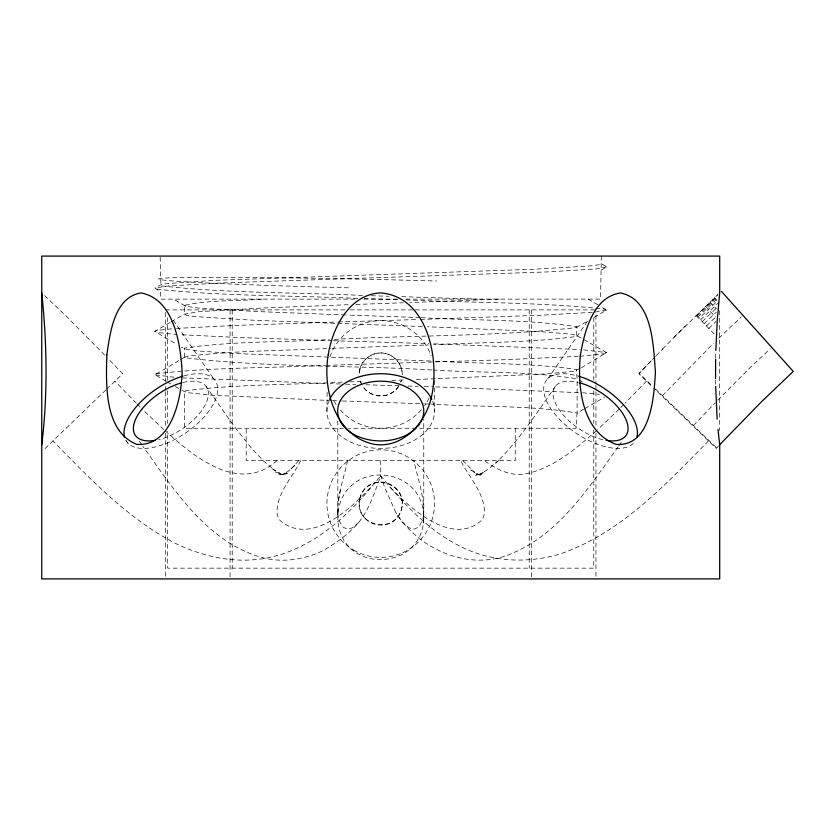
<?xml version="1.0" encoding="UTF-8"?>
<svg xmlns="http://www.w3.org/2000/svg" width="835" height="835" viewBox="0 0 835 835"><rect width="100%" height="100%" fill="white"/><g stroke="black" fill="none" stroke-linecap="round" stroke-linejoin="round"><path stroke-width="0.63" stroke-dasharray="4.17 3.13" d="M431.789 369.936C349.521 365.125 266.407 367.588 184.566 357.704L184.692 348.08C232.391 341.045 281.092 342.392 329.199 339.563M326.923 411.06L327.143 391.26M715.658 358.121L715.793 351.702M601.325 256.084L600.563 299.128L404.944 299.128M380.729 460.544L380.729 475.877L384.799 487.64L396.093 513.118L399.026 517.397L402.627 522.501L409.004 527.877L414.494 529.077L418.93 526.791L422.406 520.529A15.521 5.939 -90 0 0 423.689 513.034C424.096 495.092 417.521 477.891 413.878 460.544M421.341 317.644C473.121 320.797 525.685 318.98 576.975 326.725L576.171 336.515C528.993 342.893 481.085 342.162 433.584 344.73M337.778 420.788L337.862 521.228C342.861 574.981 423.71 570.848 423.773 517.324L423.773 418.857M423.366 523.065C429.649 465.721 344.406 456.14 337.851 513.525M423.366 517.387L423.773 511.98L423.689 513.034M347.569 460.544C343.769 478.716 336.703 496.804 337.862 515.654L337.851 508.411M338.373 501.104L340.304 490.531M708.487 440.932C665.171 484.989 621.083 532.688 561.183 553.584C529.797 563.385 495.259 562.352 465.178 548.689C430.578 532.949 404.401 504.81 380.729 475.877C373.736 494.529 367.786 514.965 352.704 528.847C344.01 537.427 333.99 544.263 323.469 550.401C305.589 559.158 284.996 562.644 265.405 558.396C208.479 544.284 174.912 491.022 142.91 446.328M400.654 382.106L401.51 380.029A21.522 21.522 0 0 1 400.821 382.169M300.694 460.544C292.532 477.463 276.51 493.151 277.001 513.034A15.521 14.341 -90 0 0 280.09 520.529C314.252 549.378 360.511 499.789 380.729 475.877M547.823 378.725L588.748 319.377M555.432 386.24C536.957 412.887 519.026 440.348 495.739 463.143L499.111 460.106L487.838 469.489L478.57 474.948L483.235 472.662L475.564 475.125L480.877 474.113L476.023 474.405L481.461 474.781L476.691 473.956L481.764 475.647L476.555 473.581L470.867 469.959L474.896 472.6L462.715 460.544M618.15 446.85C588.988 487.129 560.055 533.116 512.429 553.219C470.303 572.09 420.089 550.255 396.093 513.118M618.839 445.859L621.584 441.872M398.681 386.104C390.853 399.443 369.362 398.765 362.087 385.217A21.522 21.522 0 0 1 359.937 380.029L361.221 383.14M334.365 339.375C414.922 335.106 496.073 336.589 576.265 327.612L576.975 326.725M166.311 381.292L155.018 374.79L179.348 360.313M581.317 367.765L606.429 352.6L576.421 335.273L570.201 334.021L539.42 331.537L427.311 326.736M298.773 460.544L291.436 468.55L294.755 465.554L288.419 471.117L282.616 474.823L287.219 472.568L282.115 474.593L287.386 473.591L282.658 474.405L277.794 474.113L283.211 474.489L275.613 472.046L280.56 473.685L271.427 468.31L275.498 470.992L264.1 461.494L251.888 448.698L233.539 425.547L205.995 386.208M370.876 487.64C343.916 520.017 309.889 549.42 267.44 557.926C236.065 564.001 203.698 557.133 175.287 543.303C127.546 518.483 90.128 478.935 52.96 440.932M651.248 360.824L639.234 373.308L652.208 385.812M693.436 425.537L715.251 402.856M655.36 356.555L638.754 373.725L652.772 387.242M656.268 355.627L662.948 348.696M646.499 381.188L625.081 403.18M662.437 395.665L713.434 343.404M718.371 446.099L716.232 448.405L653.669 388.098M662.583 349.072L685.264 325.932M717.87 400.142L748.703 369.028L770.183 348.811M673.981 337.35L717.943 294.546L714.447 297.792L717.359 300.955L699.031 318.386M620.729 407.553L624.204 404.056M618.996 409.307L597.672 429.597M718.674 338.258L741.344 316.893M105.888 389.924L45.215 448.405L43.483 446.6M106.661 389.183L122.693 373.725L107.611 358.132M696.327 315.609L714.739 298.105M696.933 316.235L715.334 298.753M697.82 317.143L716.19 299.681M700.471 319.868L718.768 302.479M702.225 321.652L716.033 308.439M704.187 323.667L716.148 312.196M706.42 325.953L715.658 317.06M708.832 328.426L716.19 321.339M596.785 430.38C575.586 448.927 552.801 468.779 524.307 474.113C509.684 476.033 495.75 469.113 484.394 460.544M358.82 522.501L352.443 527.877L346.953 529.077L342.517 526.791L339.041 520.529A15.521 5.939 -90 0 1 337.757 513.034M184.566 357.704L186.069 356.461C233.998 350.502 282.512 350.836 330.712 348.383M277.053 460.544C239.447 494.57 193.835 456.609 164.641 430.359M170.152 322.425L154.746 331.411L177.02 344.417M171.248 321.788L184.451 314.085L199.774 311.591L265.676 307.854L350.69 304.618M580.21 368.402L574.062 371.231L546.466 373.903L413.21 379.643M601.325 269.955L606.711 266.845L601.325 263.735L598.455 264.841L589.928 265.947L533.283 269.267L214.887 280.33L166.228 283.649L160.727 284.756L155.018 288.033L160.424 291.833L160.894 299.128L357.432 299.128M576.265 327.612L587.443 321.172M594.144 317.31L606.429 310.223L601.221 306.695M583.686 409.265L577.11 413.064L575.962 428.261L348.487 428.261M584.782 408.639L604.519 397.241M180.475 359.666L186.069 356.461M422.27 326.548L254.738 320.316L194.837 316.58L186.445 315.327L184.451 314.085L184.358 305.359C209.7 299.713 236.388 301.289 262.242 299.128M606.711 266.845L596.973 268.86L548.167 271.886L220.931 282.981L167.95 286.008L155.018 288.033M606.429 310.223L594.76 312.102M155.832 373.788C212.069 367.233 268.985 368.078 325.504 365.386M605.615 353.602L579.542 356.294M171.655 328.792L157.189 330.399L154.746 331.411L157.189 332.424L176.435 334.438M592.276 312.332L540.516 315.265L419.734 319.461M578.29 356.378L506.271 359.655L326.798 365.354M176.435 328.385L237.359 325.358L337.152 321.986M499.205 299.128L409.766 302.541M331.986 348.331L428.522 344.918M355.898 304.441L403.284 302.771M342.298 382.127C290.048 384.914 237.38 384.121 185.453 390.811L184.389 391.698L184.337 428.261L343.425 428.261M349.771 381.866L363.726 381.376M391.719 380.395L405.653 379.904M338.415 321.945L418.46 319.502M363.903 299.128L397.543 299.128M165.507 309.889L345.554 309.889M350.074 309.889L413.983 309.889M415.256 309.889L595.95 309.889M357.766 298.429C290.496 295.329 222.809 296.341 155.832 289.035M364.143 298.627L399.85 299.713M406.227 299.901C472.652 302.969 539.483 301.967 605.615 309.221M340.44 383.985L330.232 383.672M345.523 384.142L355.679 384.455M365.824 384.768L401.593 385.853M362.557 295.454C295.402 292.271 227.798 293.398 160.957 285.862L160.122 256.084M371.398 295.736L389.152 296.289M401.833 296.675L477.359 299.128M332.111 340.68L237.359 337.465L178.961 334.595M333.374 340.722L428.658 343.634M433.783 343.801L580.022 349.573M407.918 386.041L417.991 386.355M424.295 386.553L433.114 386.824M435.63 386.897L581.223 392.721M325.097 383.505L182.698 377.89M420.089 317.603L346.629 315.014M332.476 400.602L341.244 400.915M342.496 400.957L423.408 403.806M345.387 314.972L258.005 311.591L198.062 308.031L185.662 306.247L173.398 299.128M430.432 361.012L232.996 353.424L194.91 350.752L184.817 348.978L181.466 347.026M435.63 361.2C482.515 363.883 529.891 362.86 576.432 369.446L577.11 378.892L577.11 413.064C530.027 405.006 481.127 407.386 433.386 404.161L430.891 404.077M433.083 369.988C480.95 373.193 529.839 370.865 577.11 378.892M424.65 403.848L429.649 404.025M331.192 400.56L212.581 395.258L186.633 392.586L179.869 389.1M582.486 392.794L599.405 394.297M583.696 349.844L606.429 352.6M174.077 377.263L155.018 374.79M588.049 299.128L600.125 306.069M579.302 380.155L582.59 382.054M167.438 381.95L170.831 383.902M175.35 386.501L178.742 388.452M184.358 305.359L185.662 306.247M163.754 429.576L142.43 409.286M44.652 295.632L66.215 316.079L105.158 355.595M390.571 487.64C410.068 508.181 452.048 546.664 481.357 520.529A15.521 14.341 -90 0 0 484.446 513.034C484.937 493.151 468.915 477.463 460.753 460.544M655.339 388.818L716.639 447.894M136.355 403.159L114.948 381.188M137.222 404.036L140.698 407.543M696.025 315.306L714.29 334.01M705.398 306.278L715.741 317.154M709.959 301.967L716.503 308.94M173.304 320.379L213.624 378.725M125.908 440.254L128.131 443.395M139.33 441.12L142.19 445.285M184.692 348.08L184.817 348.978M715.574 379.967L715.658 385.112M719.697 310.756L719.697 430.516M595.95 315.087L595.95 383.964M595.95 385.269L595.95 390.467M595.95 391.772L595.95 425.558M595.95 433.355L595.95 578.916M593.789 317.717L593.789 382.931M593.789 390.759L593.789 423.366M593.789 429.889L593.789 568.155L167.658 568.155L167.658 431.194M531.384 309.889L531.384 578.916M529.223 309.889L529.223 568.155M515.237 428.261L515.237 460.544L246.21 460.544L246.21 428.261M434.534 380.572L434.534 411.06M232.224 309.889L232.224 568.155M230.074 309.889L230.074 578.916M167.658 317.717L167.658 380.322M167.658 390.759L167.658 423.366M165.507 312.488L165.507 381.365M165.507 386.563L165.507 390.467M165.507 391.772L165.507 426.862M165.507 433.355L165.507 578.916M348.539 287.814A220.816 4.53 1.3 0 1 164.464 278.118A220.816 4.53 1.3 0 1 436.559 281.009M184.013 375.865A53.805 26.407 -34.3 0 1 204.168 416.905A53.805 26.407 -34.3 0 1 125.981 440.682M182.99 382.482A43.044 21.125 -34.3 0 1 206.37 402.376A43.044 21.125 -34.3 0 1 158.744 439.648M432.697 401.395A53.805 37.335 0 0 1 380.729 448.405A53.805 37.335 0 0 1 328.75 401.395M633.316 443.395A53.805 26.407 34.3 0 1 555.191 414.484A53.805 26.407 34.3 0 1 577.434 375.865M602.713 439.648A43.044 21.125 34.3 0 1 555.087 402.407A43.044 21.125 34.3 0 1 578.415 382.472M429.117 397.982A53.805 53.805 0 0 1 424.556 405.653M421.383 409.703A53.805 53.805 0 0 1 339.24 408.722M336.161 404.599A53.805 53.805 0 0 1 332.904 399.12M329.877 356.869A53.805 53.805 0 0 1 431.142 355.658M398.775 386.177A21.522 21.522 0 0 1 362.672 386.177M359.937 368.882L359.207 374.456A21.522 21.522 0 0 1 380.729 352.934C392.241 352.861 402.313 362.933 402.251 374.456A21.522 21.522 0 0 0 380.729 352.934C371.21 352.986 362.453 359.708 359.937 368.882M359.937 498.015C352.422 524.933 394.558 536.227 401.51 509.162C409.025 482.244 366.889 470.95 359.937 498.015M353.821 550.182A53.805 53.805 0 0 0 434.534 503.589A53.805 53.805 0 0 0 353.821 456.995A53.805 53.805 0 0 0 353.821 550.182M365.5 518.806A21.522 21.522 0 0 0 401.51 509.162A21.522 21.522 0 0 0 375.155 482.797A21.522 21.522 0 0 0 365.5 518.806"/><path stroke-width="1.25" d="M715.626 359.415L715.553 378.683M715.825 350.408L717.275 320.202L719.697 292.918M41.75 444.805C47.887 394.412 47.021 343.352 41.75 292.918M719.238 445.201L761.29 401.927L793.25 371.418L721.471 291.405M719.697 444.805L718.006 429.326M717.14 419.149L715.678 386.396M719.697 292.532L719.697 256.084L41.75 256.084L41.75 578.916L719.697 578.916L719.697 443.531M124.603 437.467A53.805 26.407 -34.3 0 1 182.823 376.199M155.331 440.358A43.044 21.125 -34.3 0 1 135.802 418.805A43.044 21.125 -34.3 0 1 181.821 382.785M329.648 399.328A53.805 37.335 0 0 1 380.729 373.725A53.805 37.335 0 0 1 431.799 399.328M344.03 426.685A43.044 29.872 0 0 1 377.336 381.282A43.044 29.872 0 0 1 420.496 422.489M419.817 423.564A43.044 29.872 0 0 1 417.427 426.675M416.519 427.656A43.044 29.872 0 0 1 344.938 427.666M578.624 376.199A53.805 26.407 34.3 0 1 636.844 437.467M579.584 382.774A43.044 21.125 34.3 0 1 625.634 418.784A43.044 21.125 34.3 0 1 606.137 440.358M106.817 354.76C106.118 384.11 103.811 431.163 136.804 444.366C171.885 446.715 181.456 397.992 182.113 371.878C180.569 344.229 174.171 299.139 141.031 292.918C114.071 297.333 110.178 332.831 106.817 354.76M580.429 354.76C577.162 386.281 581.807 431.768 616.105 444.366C651.175 447.122 654.118 395.727 655.423 371.878C653.262 345.972 652.939 299.41 620.415 292.918C592.923 297.27 584.5 331.516 580.429 354.76M328.249 354.76C322.122 389.381 335.607 437.018 374.685 444.366C402.762 448.562 425.464 423.021 431.298 397.648C440.181 360.219 428.125 296.822 380.729 292.918C349.708 294.118 332.434 327.55 328.249 354.76"/></g></svg>
